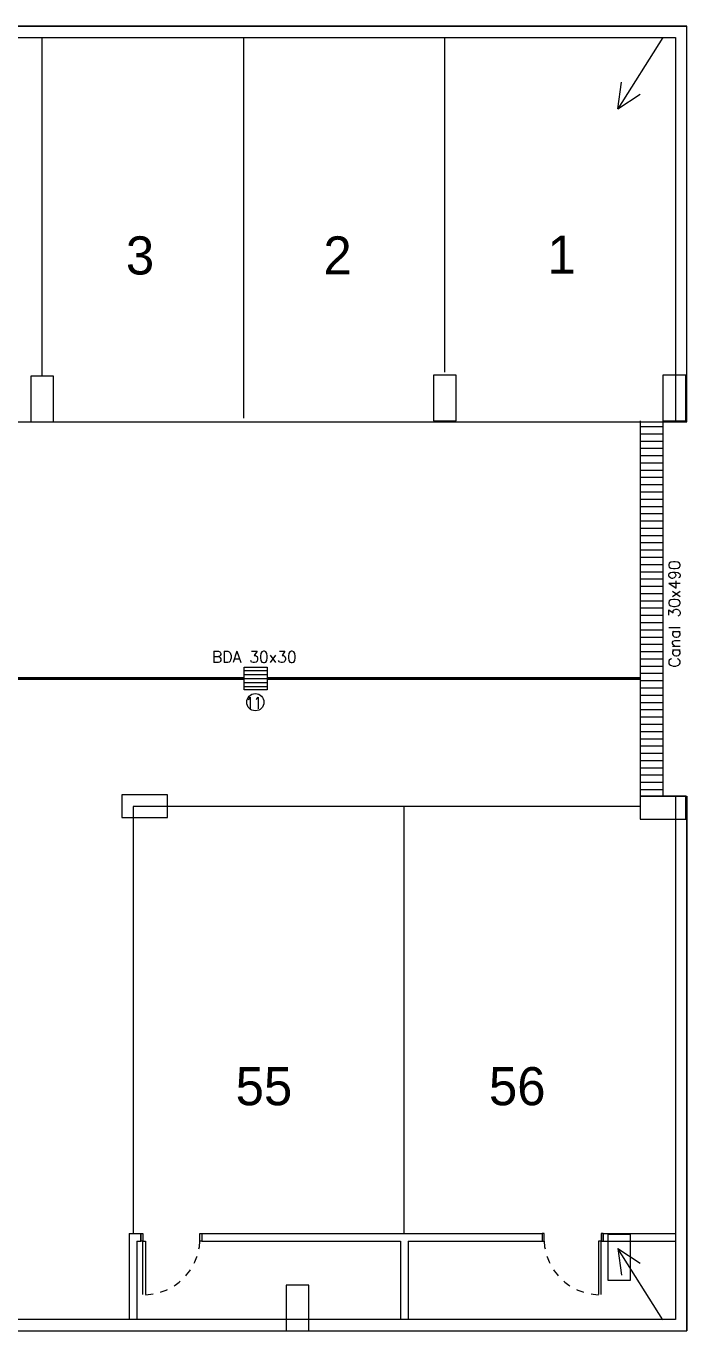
# Model space of a CAD drawing. Header units: millimetres. Extents: x 539 to 842, y -453 to -96.
# Drawn here: x 820.31 to 828.99, y -452.95 to -435.83 of the extents above; entities that cross this region are included whole.
import ezdxf

# ---------------------------------------------------------------- set-up
doc = ezdxf.new("R2010")
doc.units = ezdxf.units.MM
doc.header["$LTSCALE"] = 0.1
for name, pattern in [('CONTINUA', [0]), ('HIDDEN', [0.375, 0.25, -0.125]), ('Trazo', [0.00635, 0.003175, -0.003175])]:
    doc.linetypes.add(name, pattern=pattern)
doc.layers.get('0').update_dxf_attribs({"lineweight": 5})
doc.layers.add('00-Pluvial', color=40, linetype='Continuous')
doc.layers.add('Textos', color=7, linetype='Continuous')
for name, color, linetype, lineweight in [('A-COLS', 7, 'Continuous', 5), ('A-DOOR', 7, 'Continuous', 5), ('A-WALL', 7, 'Continuous', 5), ('C-TOPO', 7, 'Continuous', 5), ('Cotas', 7, 'Continuous', 13)]:
    doc.layers.add(name, color=color, linetype=linetype, lineweight=lineweight)
doc.layers.add('A-DOOR-HDLN', color=5, linetype='Trazo', lineweight=5, true_color=0x0000ff)
doc.styles.add('Pill Gothic 300mg Lt', font='', dxfattribs={"height": 0.186028})
doc.styles.add('Romans', font='romans.shx')
doc.styles.get('Pill Gothic 300mg Lt').set_extended_font_data('Pill Gothic 300mg Lt')

# ---------------------------------------------------------------- blocks, each defined once
blk = doc.blocks.new('subsuelot3y4')
at = {"color": 8, "lineweight": 5}
for p, q in [((820.522, -440.424), (820.522, -435.983)), ((823.166, -435.983), (823.166, -440.978)), ((825.81, -440.375), (825.81, -435.983)), ((760.788, -441.025), (828.838, -441.025)), ((828.373, -446.071), (821.716, -446.071)), ((821.716, -446.071), (821.716, -451.677)), ((825.277, -451.677), (825.277, -446.071)), ((821.766, -451.777), (821.818, -451.777)), ((822.618, -451.777), (825.227, -451.777)), ((825.327, -451.777), (827.088, -451.777)), ((827.888, -451.777), (828.838, -451.777))]:
    blk.add_line(p, q, dxfattribs=at)
at = {"layer": 'A-COLS', "color": 8, "lineweight": 5}
for p, q in [((820.547, -440.425), (820.372, -440.425)), ((820.372, -440.425), (820.372, -440.55)), ((820.672, -440.425), (820.547, -440.425)), ((820.672, -440.566), (820.672, -440.425)), ((825.959, -440.412), (825.659, -440.412)), ((825.659, -440.412), (825.659, -441.012)), ((825.959, -441.012), (825.959, -440.412)), ((828.973, -440.412), (828.673, -440.412)), ((828.673, -440.412), (828.673, -441.012)), ((828.973, -441.012), (828.973, -440.412)), ((820.372, -440.55), (820.372, -440.551)), ((820.372, -440.551), (820.372, -440.563)), ((820.372, -440.563), (820.372, -440.564)), ((820.372, -440.564), (820.372, -440.566)), ((820.372, -440.566), (820.372, -441.025)), ((820.672, -441.025), (820.672, -440.566)), ((820.372, -441.025), (820.531, -441.025)), ((820.531, -441.025), (820.532, -441.025)), ((820.532, -441.025), (820.533, -441.025)), ((820.533, -441.025), (820.546, -441.025)), ((820.546, -441.025), (820.547, -441.025)), ((820.547, -441.025), (820.672, -441.025)), ((825.659, -441.012), (825.959, -441.012)), ((828.673, -441.012), (828.973, -441.012)), ((822.166, -445.918), (821.566, -445.918)), ((821.566, -445.918), (821.566, -446.102)), ((822.166, -446.218), (822.166, -445.918)), ((828.844, -445.937), (828.373, -445.937)), ((828.373, -445.937), (828.373, -446.237)), ((828.847, -445.937), (828.844, -445.937)), ((828.848, -445.937), (828.847, -445.937)), ((828.973, -445.937), (828.848, -445.937)), ((828.973, -446.062), (828.973, -445.937)), ((821.566, -446.102), (821.566, -446.104)), ((821.566, -446.104), (821.566, -446.105)), ((821.566, -446.105), (821.566, -446.117)), ((821.566, -446.117), (821.566, -446.118)), ((821.566, -446.118), (821.566, -446.218)), ((828.973, -446.077), (828.973, -446.062)), ((828.973, -446.237), (828.973, -446.077)), ((821.566, -446.218), (822.115, -446.218)), ((822.115, -446.218), (822.166, -446.218)), ((828.373, -446.237), (828.973, -446.237)), ((828.248, -451.689), (827.948, -451.689)), ((827.948, -451.689), (827.948, -452.148)), ((828.248, -451.704), (828.248, -451.689)), ((828.248, -452.289), (828.248, -451.704)), ((827.948, -452.148), (827.948, -452.149)), ((827.948, -452.149), (827.948, -452.15)), ((827.948, -452.15), (827.948, -452.163)), ((827.948, -452.163), (827.948, -452.164)), ((827.948, -452.164), (827.948, -452.289)), ((827.948, -452.289), (828.108, -452.289)), ((828.108, -452.289), (828.123, -452.289)), ((828.123, -452.289), (828.248, -452.289)), ((824.024, -452.353), (823.724, -452.353)), ((823.724, -452.353), (823.724, -452.812)), ((824.024, -452.953), (824.024, -452.353)), ((823.724, -452.812), (823.724, -452.814)), ((823.724, -452.814), (823.724, -452.815)), ((823.724, -452.815), (823.724, -452.827)), ((823.724, -452.827), (823.724, -452.828)), ((823.724, -452.828), (823.724, -452.953)), ((823.724, -452.953), (824.024, -452.953))]:
    blk.add_line(p, q, dxfattribs=at)
at = {"layer": 'A-DOOR', "color": 8, "lineweight": 5}
for p, q in [((821.818, -451.777), (821.818, -451.677)), ((821.818, -451.677), (821.843, -451.677)), ((821.843, -451.777), (821.818, -451.777)), ((821.843, -451.677), (821.843, -451.777)), ((821.844, -452.477), (821.843, -451.777)), ((821.843, -451.777), (821.878, -451.777)), ((821.878, -451.777), (821.879, -452.477)), ((822.593, -451.777), (822.593, -451.677)), ((822.593, -451.677), (822.618, -451.677)), ((822.618, -451.777), (822.593, -451.777)), ((822.618, -451.677), (822.618, -451.777)), ((827.088, -451.677), (827.087, -451.777)), ((827.087, -451.777), (827.112, -451.777)), ((827.113, -451.677), (827.088, -451.677)), ((827.112, -451.777), (827.113, -451.677)), ((827.828, -451.777), (827.827, -452.477)), ((827.863, -451.777), (827.828, -451.777)), ((827.862, -452.477), (827.863, -451.777)), ((827.888, -451.677), (827.863, -451.677)), ((827.863, -451.677), (827.863, -451.777)), ((827.863, -451.777), (827.888, -451.777)), ((827.888, -451.777), (827.888, -451.677))]:
    blk.add_line(p, q, dxfattribs=at)
at = {"layer": 'A-DOOR-HDLN', "color": 8, "linetype": 'HIDDEN', "lineweight": 5}
for centre, start, end in [((821.856, -451.74), 271.7627, 357.1291), ((827.85, -451.74), 182.8709, 268.2373)]:
    blk.add_arc(centre, 0.738, start, end, dxfattribs=at)
at = {"layer": 'A-WALL', "color": 8, "lineweight": 5}
for p, q in [((828.988, -435.833), (724.413, -435.833)), ((828.988, -441.025), (828.988, -435.833)), ((724.563, -435.983), (828.838, -435.983)), ((828.838, -435.983), (828.838, -441.025)), ((828.838, -445.937), (828.838, -452.803)), ((828.988, -452.953), (828.988, -445.937)), ((821.666, -451.677), (821.818, -451.677)), ((821.666, -451.677), (821.666, -452.803)), ((821.766, -451.777), (821.766, -452.803)), ((821.818, -451.677), (821.818, -451.777)), ((822.618, -451.677), (827.088, -451.677)), ((822.618, -451.677), (822.618, -451.777)), ((825.227, -451.777), (825.227, -452.803)), ((825.327, -451.777), (825.327, -452.803)), ((827.088, -451.677), (827.088, -451.777)), ((827.888, -451.677), (828.838, -451.677)), ((827.888, -451.677), (827.888, -451.777)), ((827.951, -451.677), (828.251, -451.677)), ((828.838, -452.803), (724.563, -452.803)), ((724.413, -452.953), (828.988, -452.953))]:
    blk.add_line(p, q, dxfattribs=at)
at = {"layer": 'C-TOPO', "color": 8, "lineweight": 5}
for p, q in [((818.45, -435.833), (828.988, -435.833)), ((828.988, -441.025), (828.988, -435.833)), ((828.988, -445.937), (828.988, -452.953)), ((818.783, -452.953), (828.988, -452.953))]:
    blk.add_line(p, q, dxfattribs=at)
at = {"layer": 'Cotas', "color": 8, "lineweight": 5}
for p, q in [((828.838, -441.025), (828.988, -441.025)), ((828.373, -445.937), (828.988, -445.937))]:
    blk.add_line(p, q, dxfattribs=at)
at = {"color": 8, "style": 'Pill Gothic 300mg Lt'}
for s, p in [('3', (821.621, -439.092)), ('2', (824.215, -439.092)), ('1', (827.157, -439.081)), ('55', (823.062, -449.992)), ('56', (826.388, -449.992))]:
    blk.add_text(s, height=0.5, dxfattribs=at).set_placement(p)

msp = doc.modelspace()

# ---------------------------------------------------------------- hatches: boundary and pattern name
at = {"layer": '00-Pluvial', "lineweight": 5}
h = msp.add_hatch(dxfattribs=at)
h.set_pattern_fill('ANSI31', color=256, scale=0.03, angle=315)
h.set_pattern_definition([(0, (0, -44.84678), (2e-17, 0.09525), [])])
h.paths.add_polyline_path([(828.673, -441.025), (828.374, -441.025), (828.376, -445.937), (828.673, -445.937)])

# ---------------------------------------------------------------- linework, layer by layer
at = {"layer": '00-Pluvial', "lineweight": 20}
for p, q in [((828.673, -435.983), (828.079, -436.918)), ((828.079, -436.918), (828.127, -436.57)), ((828.079, -436.918), (828.373, -436.726)), ((828.374, -441.012), (828.376, -445.937)), ((828.673, -441.012), (828.673, -445.937)), ((823.176, -444.287), (823.476, -444.287)), ((823.176, -444.34), (823.476, -444.34)), ((823.176, -444.393), (823.476, -444.393)), ((823.176, -444.447), (823.476, -444.447)), ((823.176, -444.5), (823.476, -444.5)), ((828.673, -452.808), (828.079, -451.873)), ((828.079, -451.873), (828.127, -452.221)), ((828.079, -451.873), (828.373, -452.065))]:
    msp.add_line(p, q, dxfattribs=at)
msp.add_lwpolyline([(823.176, -444.543), (823.176, -444.243), (823.476, -444.243), (823.476, -444.543), (823.176, -444.543)], dxfattribs=at)
at = {"layer": '00-Pluvial', "lineweight": 40}
for points in [[(823.178, -444.395), (813.574, -444.395)], [(823.476, -444.393), (828.373, -444.391)]]:
    msp.add_lwpolyline(points, dxfattribs=at)
at = {"layer": '00-Pluvial', "lineweight": 20}
msp.add_circle((823.321, -444.704), 0.113, dxfattribs=at)

# ---------------------------------------------------------------- block references
at = {"linetype": 'CONTINUA', "lineweight": 20}
msp.add_blockref('subsuelot3y4', (0, 0), dxfattribs=at)

# ---------------------------------------------------------------- texts
at = {"layer": 'Textos', "color": 7, "style": 'Romans'}
for s, rotation, p in [('Canal 30x490', 90, (828.899, -444.25)), ('BDA 30x30', 360, (822.752, -444.185))]:
    msp.add_text(s, height=0.15, rotation=rotation, dxfattribs=at).set_placement(p)
at = {"layer": 'Textos', "style": 'Romans', "width": 0.8}
msp.add_text('11', height=0.15, rotation=360, dxfattribs=at).set_placement((823.197, -444.79))

doc.saveas('drawing.dxf')
